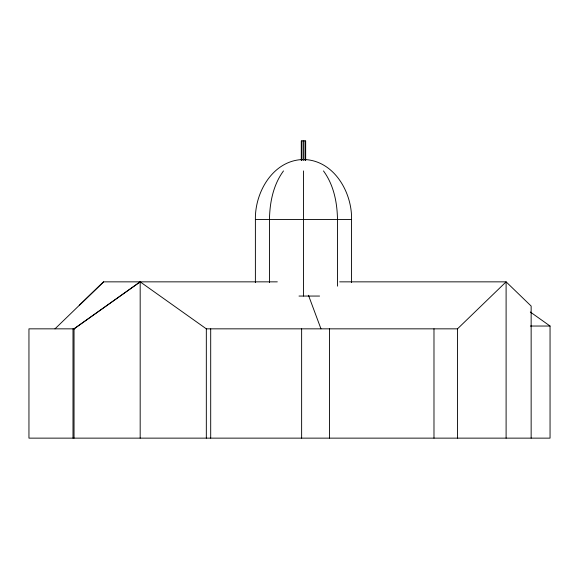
<?xml version="1.0" encoding="UTF-8"?>
<svg xmlns="http://www.w3.org/2000/svg" width="579" height="579" viewBox="0 0 579 579"><rect width="100%" height="100%" fill="white"/><g stroke="black" fill="none" stroke-linecap="round" stroke-linejoin="round"><path stroke-width="0.87" d="M255.39 282.559L255.39 219.557C254.811 192.315 272.847 160.644 302.607 159.529M283.5 170.921C273.23 184.846 269.713 202.549 269.474 219.557L269.474 282.559M79.28 305.35L103.554 281.85L277.312 281.85M54.991 328.843L103.554 281.85M74.032 438.137L74.032 328.843L140.176 281.85L206.327 328.843L457.49 328.843L506.104 281.85L531.146 306.059L531.146 438.137M74.032 328.843L140.176 281.85L140.176 438.137M255.39 219.557L351.569 219.557L351.569 282.559M339.663 281.85L506.104 281.85L506.104 438.137M299.003 296.057L319.586 296.057M530.357 326.042L550.05 326.035L550.05 438.137L28.95 438.137L28.95 328.843L74.843 328.843M304.366 159.529C334.112 160.644 352.17 192.315 351.569 219.557M530.299 312.001L550.05 326.035M323.473 170.921C333.728 184.86 337.246 202.541 337.485 219.557L337.485 286.156M308.477 295.276L320.969 328.843M457.49 328.843L457.49 438.137M433.982 328.843L433.982 438.137M329.48 328.843L329.48 438.137M305.661 160.535L305.661 140.863L301.29 140.863L301.29 160.535M305.032 140.863L305.032 160.535M303.476 140.863L303.476 160.535M303.476 170.921L303.476 296.057M301.934 140.863L301.934 160.535M301.63 328.843L301.63 438.137M210.698 328.843L210.698 438.137M206.327 328.843L206.327 438.137M72.997 328.843L72.997 438.137"/></g></svg>
